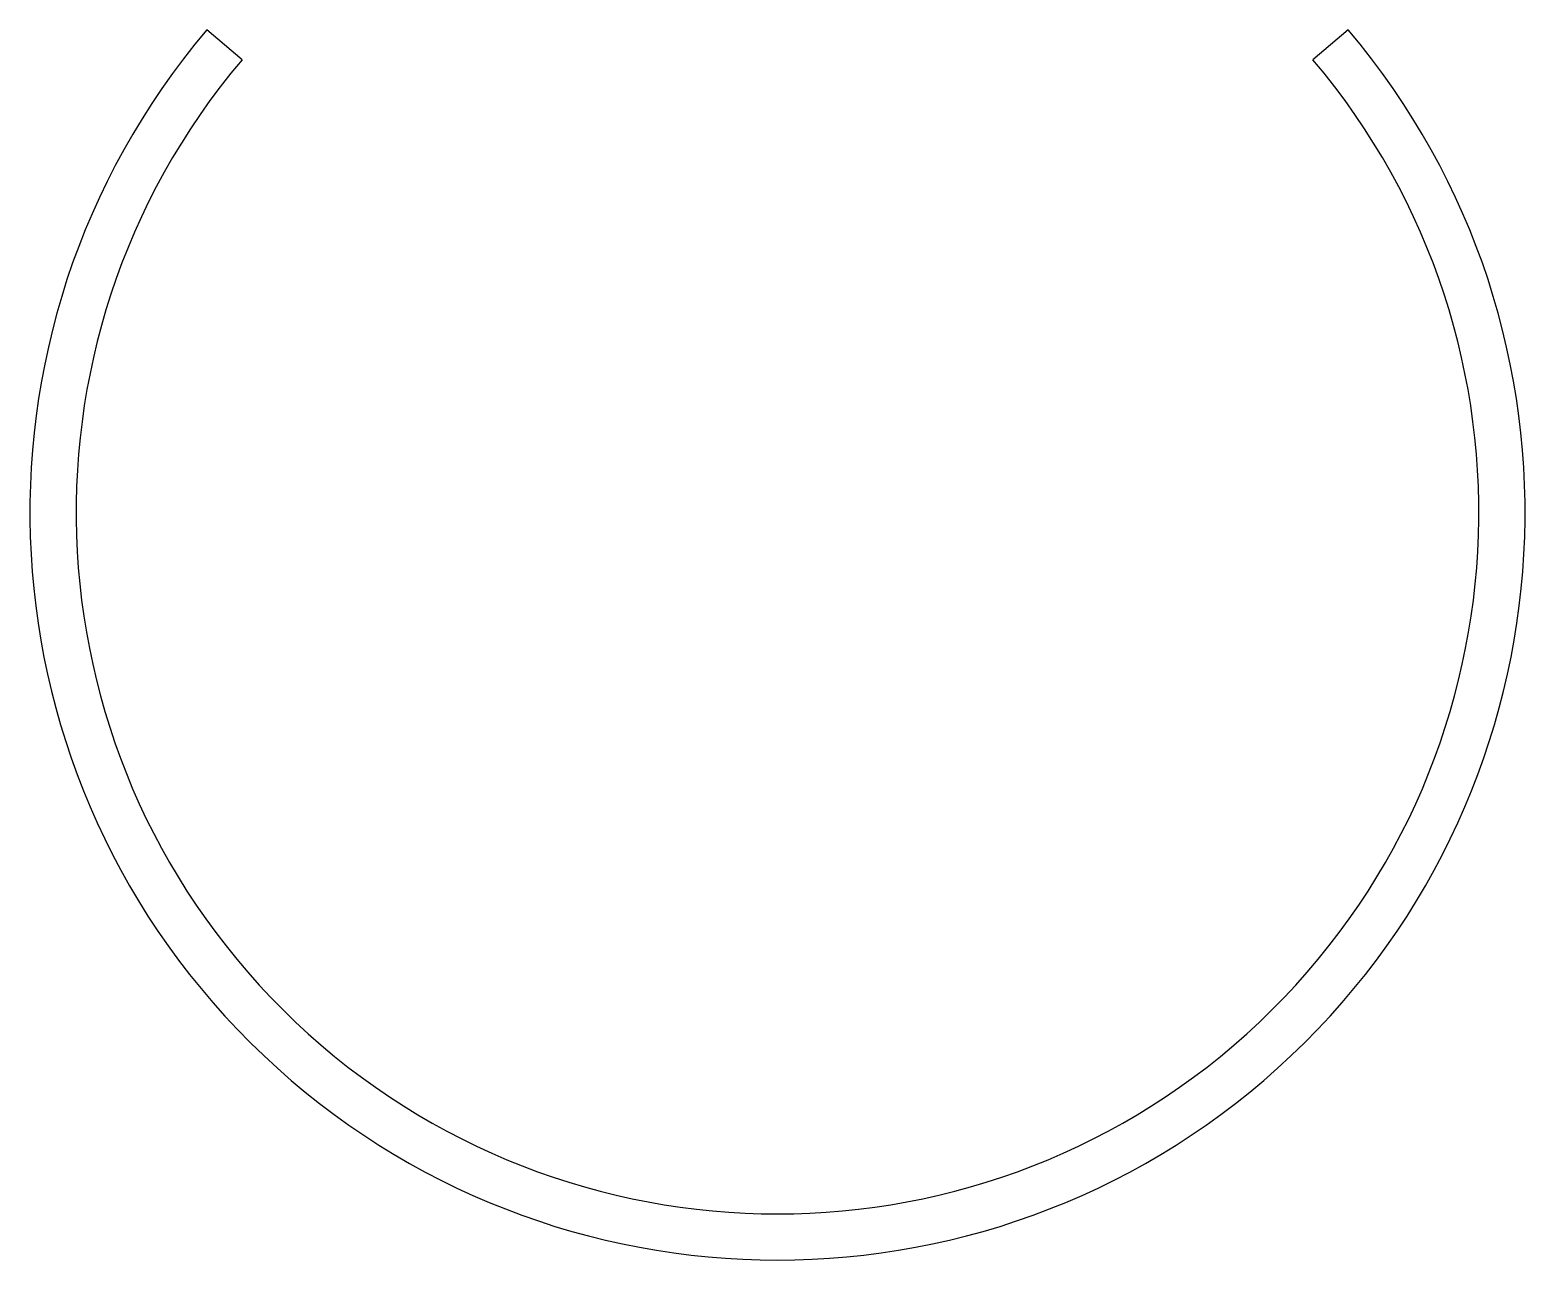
# Model space of a CAD drawing. Header units: millimetres. Extents: x -291 to 291, y -291 to 188.
import ezdxf

# ---------------------------------------------------------------- set-up
doc = ezdxf.new("R2010")
doc.units = ezdxf.units.MM
doc.layers.add('CUT', color=7, linetype='Continuous')

msp = doc.modelspace()

# ---------------------------------------------------------------- linework, layer by layer
at = {"layer": 'CUT'}
for p, q in [((-208.44, 176.3, 0.5), (-222.18, 187.93, 0.5)), ((222.18, 187.93, 0.5), (208.44, 176.3, 0.5))]:
    msp.add_line(p, q, dxfattribs=at)
for radius in [291, 273]:
    msp.add_arc((0, 0, 0.5), radius, -220.22535, 40.22535, dxfattribs=at)

doc.saveas('drawing.dxf')
